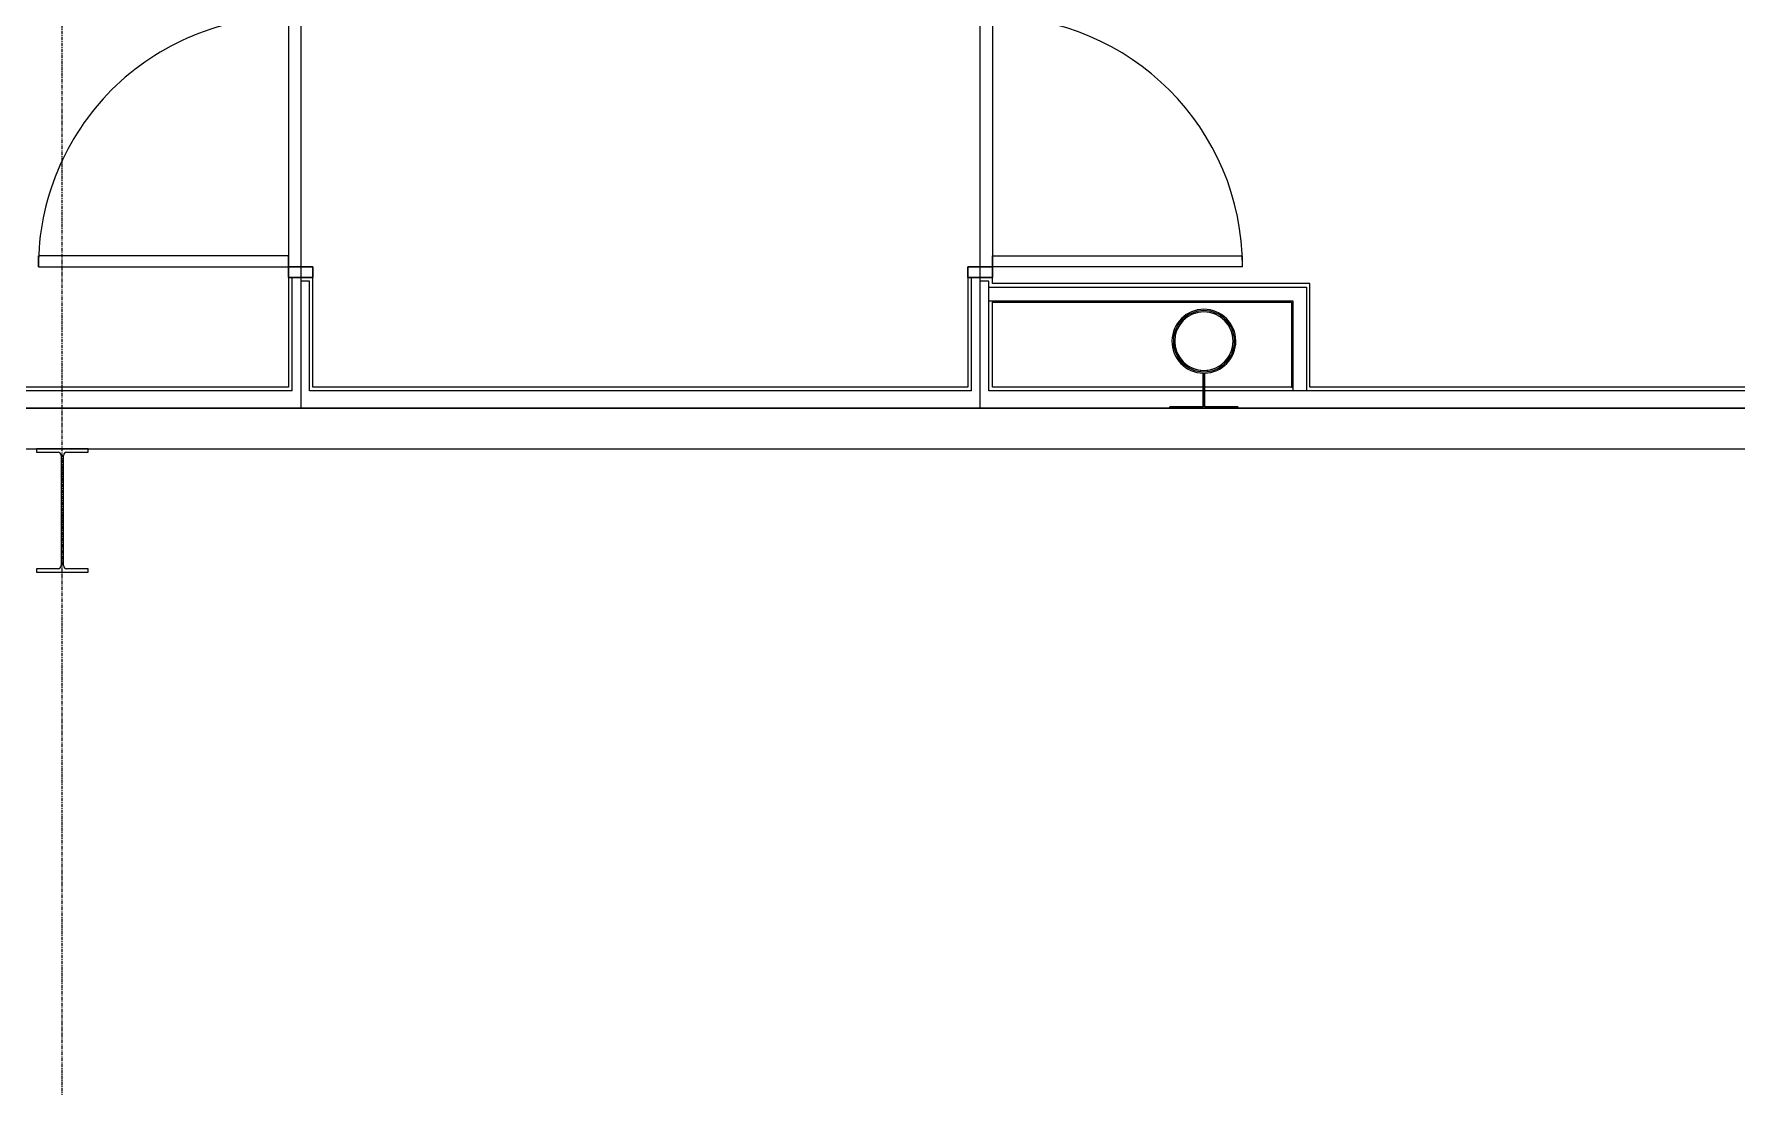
# Model space of a CAD drawing. Header units: millimetres. Extents: x -637480 to 299894, y -125373 to 39000.
# Drawn here: x 242584 to 248849, y -2498 to 1376 of the extents above; entities that cross this region are included whole.
import ezdxf

# ---------------------------------------------------------------- set-up
doc = ezdxf.new("R2010")
doc.units = ezdxf.units.MM
doc.linetypes.add('Xref building Toll$0$Grid Line', pattern=[22.225, 12.7, -3.175, 3.175, -3.175])
for name, color, linetype, lineweight in [('AM_BOR', 4, 'Continuous', 25), ('Xref building Toll$0$A-DOOR', 31, 'Continuous', 9), ('Xref building Toll$0$A-DOOR-HDLN', 31, 'Continuous', 9), ('Xref building Toll$0$A-FLOR', 192, 'Continuous', 25), ('Xref building Toll$0$A-GENM', 13, 'Continuous', 9), ('Xref building Toll$0$A-WALL', 113, 'Continuous', 9), ('Xref building Toll$0$P-PIPE', 3, 'Continuous', 9), ('Xref building Toll$0$S-COLS', 52, 'Continuous', 9)]:
    doc.layers.add(name, color=color, linetype=linetype, lineweight=lineweight)
doc.layers.add('Xref building Toll$0$S-GRID', color=8, linetype='Continuous')

# ---------------------------------------------------------------- blocks, each defined once
blk = doc.blocks.new('Xref building Toll$0$Toll Grids')
at = {"layer": 'Xref building Toll$0$S-GRID', "linetype": 'Xref building Toll$0$Grid Line'}
for p, q in [((242688, -125373.3), (242688, 36031.5)), ((-9195.8, 0), (280997.7, 0))]:
    blk.add_line(p, q, dxfattribs=at)
blk = doc.blocks.new('Xref building Toll$0$_SBA 1SWING SPDoor 01a - 920W x 2700H AD-1991720-MASTER GROUND FLOOR')
at = {"layer": 'Xref building Toll$0$A-DOOR'}
for p, q in [((460, 965), (420, 965)), ((420, 45), (420, 965)), ((460, 965), (460, 45)), ((-500, 45), (-500, 45)), ((-500, 45), (-500, -45)), ((-500, 45), (-460, 45)), ((-500, 45), (-460, 45)), ((-500, -45), (-500, 45)), ((-460, -45), (-460, 45)), ((-460, 45), (-460, 45)), ((-460, 45), (-460, -45)), ((460, 45), (420, 45)), ((460, 45), (460, -45)), ((500, 45), (460, 45)), ((460, 45), (460, 45)), ((460, 45), (500, 45)), ((460, -45), (460, 45)), ((500, -45), (500, 45)), ((500, 45), (500, 45)), ((500, 45), (500, -45)), ((-460, -45), (-500, -45)), ((-500, -45), (-500, -45)), ((-460, -45), (-500, -45)), ((-460, -45), (-460, -45)), ((460, -45), (500, -45)), ((460, -45), (460, -45)), ((500, -45), (460, -45)), ((500, -45), (500, -45))]:
    blk.add_line(p, q, dxfattribs=at)
blk.add_arc((460, 45), 920, 90, 180, dxfattribs=at)
at = {"layer": 'Xref building Toll$0$A-DOOR-HDLN'}
blk.add_line((-460, 45), (460, 45), dxfattribs=at)
blk = doc.blocks.new('Xref building Toll$0$_SBA 1SWING SPDoor 01a - 920W x 2700H AD-1991719-MASTER GROUND FLOOR')
at = {"layer": 'Xref building Toll$0$A-DOOR'}
for p, q in [((-500, -45), (-500, 45)), ((-460, 45), (-500, 45)), ((-500, 45), (-500, 45)), ((-460, 45), (-500, 45)), ((-500, 45), (-500, -45)), ((-460, 45), (-460, 45)), ((-460, 45), (-460, -45)), ((-460, -45), (-460, 45)), ((460, 45), (500, 45)), ((460, -45), (460, 45)), ((460, 45), (460, 45)), ((500, 45), (460, 45)), ((460, 45), (460, -45)), ((500, 45), (500, -45)), ((500, 45), (500, 45)), ((500, -45), (500, 45)), ((-500, -45), (-500, -45)), ((-500, -45), (-460, -45)), ((-500, -45), (-460, -45)), ((-460, -45), (-460, -45)), ((420, -45), (420, -965)), ((460, -45), (420, -45)), ((460, -965), (460, -45)), ((500, -45), (460, -45)), ((460, -45), (460, -45)), ((460, -45), (500, -45)), ((500, -45), (500, -45)), ((460, -965), (420, -965))]:
    blk.add_line(p, q, dxfattribs=at)
blk.add_arc((460, -45), 920, 180, 270, dxfattribs=at)
at = {"layer": 'Xref building Toll$0$A-DOOR-HDLN'}
blk.add_line((-460, -45), (460, -45), dxfattribs=at)
blk = doc.blocks.new('Xref building Toll$0$DWP_Downpipe - 225mm-1378646-MASTER GROUND FLOOR')
at = {"layer": 'Xref building Toll$0$P-PIPE'}
for radius, start, end in [(112.5, 0, 180), (112.5, 0, 180), (107.5, 0, 180), (107.5, 360, 180), (112.5, 180, 360), (112.5, 180, 0), (107.5, 180, 360), (107.5, 180, 360)]:
    blk.add_arc((-33.5, -236), radius, start, end, dxfattribs=at)
blk = doc.blocks.new('Xref building Toll$0$DPS_Downpipe Clamp - D225-1272585-MASTER GROUND FLOOR')
at = {"layer": 'Xref building Toll$0$A-GENM'}
for p, q in [((-2.5, -117.5), (-2.5, -241)), ((-2.5, -241), (-2.5, -117.5)), ((-2.5, -117.5), (-2.5, -117.5)), ((2.5, -241), (2.5, -117.5)), ((2.5, -117.5), (2.5, -241)), ((2.5, -117.5), (2.5, -117.5)), ((-2.5, -241), (-125, -241)), ((-125, -241), (-125, -246)), ((-125, -246), (-125, -241)), ((-125, -241), (-2.5, -241)), ((-125, -241), (-125, -241)), ((-125, -246), (125, -246)), ((125, -246), (-125, -246)), ((-125, -246), (-125, -246)), ((-2.5, -241), (-2.5, -241)), ((125, -241), (2.5, -241)), ((2.5, -241), (125, -241)), ((2.5, -241), (2.5, -241)), ((125, -246), (125, -241)), ((125, -241), (125, -246)), ((125, -241), (125, -241)), ((125, -246), (125, -246))]:
    blk.add_line(p, q, dxfattribs=at)
for radius, start, end in [(117.5, 271.21915, 268.78085), (117.5, 271.21915, 268.78085), (112.5, 0, 180), (112.5, 360, 180), (112.5, 180, 360), (112.5, 180, 360)]:
    blk.add_arc((0, 0), radius, start, end, dxfattribs=at)
blk = doc.blocks.new('Xref building Toll$0$UB-Universal Beam-Column - C1_5_460UB67-1338434-MASTER GROUND FLOOR')
at = {"layer": 'Xref building Toll$0$S-COLS', "lineweight": 18}
for p, q in [((95, 227), (-95, 227)), ((-95, 227), (-95, 214.3)), ((-95, 214.3), (-15.65, 214.3)), ((-4.25, 202.9), (-4.25, -202.9)), ((4.25, -202.9), (4.25, 202.9)), ((15.65, 214.3), (95, 214.3)), ((95, 214.3), (95, 227)), ((-15.65, -214.3), (-95, -214.3)), ((-95, -214.3), (-95, -227)), ((-95, -227), (95, -227)), ((95, -214.3), (15.65, -214.3)), ((95, -227), (95, -214.3))]:
    blk.add_line(p, q, dxfattribs=at)
at = {"layer": 'Xref building Toll$0$S-COLS'}
for p, q in [((-95, 227), (-95, 227)), ((-95, 214.3), (-95, 214.3)), ((95, 227), (95, 227)), ((95, 214.3), (95, 214.3)), ((-95, -214.3), (-95, -214.3)), ((-95, -227), (-95, -227)), ((95, -214.3), (95, -214.3)), ((95, -227), (95, -227))]:
    blk.add_line(p, q, dxfattribs=at)
at = {"layer": 'Xref building Toll$0$S-COLS', "lineweight": 18}
for centre, start, end in [((-15.65, 202.9), 0, 90), ((15.65, 202.9), 90, 180), ((-15.65, -202.9), 270, 0), ((15.65, -202.9), 180, 270)]:
    blk.add_arc(centre, 11.4, start, end, dxfattribs=at)
blk = doc.blocks.new('Xref building Toll')
at = {"layer": 'Xref building Toll$0$A-FLOR'}
for p, q in [((243565, 7046.5), (243565, 0)), ((246065, 0), (246065, 7046.5)), ((119436, 0), (270000, 0)), ((243565, 0), (233164, 0)), ((246065, 0), (243565, 0)), ((251918, 0), (246065, 0))]:
    blk.add_line(p, q, dxfattribs=at)
at = {"layer": 'Xref building Toll$0$A-WALL', "lineweight": 18}
for p, q in [((243520, 480), (243520, 77)), ((243610, 480), (243520, 480)), ((243610, 77), (243610, 480)), ((246020, 480), (246020, 77)), ((246110, 480), (246020, 480)), ((246110, 458), (246110, 480)), ((247278, 458), (246110, 458)), ((247278, 77), (247278, 458)), ((246110, 77), (246110, 390)), ((246110, 390), (247210, 390)), ((247210, 390), (247210, 77)), ((243520, 77), (238590, 77)), ((246020, 77), (243610, 77)), ((247210, 77), (246110, 77)), ((251392, 77), (247278, 77)), ((238600, -150), (259720, -150))]:
    blk.add_line(p, q, dxfattribs=at)
at = {"layer": 'Xref building Toll$0$A-WALL'}
for p, q in [((243533, 64), (243533, 480)), ((243597, 467), (243565, 467)), ((243597, 64), (243597, 467)), ((246033, 64), (246033, 480)), ((246097, 467), (246065, 467)), ((246097, 64), (246097, 467)), ((246097, 445), (247265, 445)), ((247265, 445), (247265, 64)), ((246097, 395), (247215, 395)), ((246110, 395), (246110, 390)), ((247215, 395), (247215, 64)), ((243533, 64), (238603, 64)), ((246033, 64), (243597, 64)), ((251790, 64), (246097, 64)), ((247210, 77), (247215, 77))]:
    blk.add_line(p, q, dxfattribs=at)
blk.add_blockref('Xref building Toll$0$Toll Grids', (0, 0))
at = {"layer": 'Xref building Toll$0$A-DOOR', "rotation": 270}
for name, p in [('Xref building Toll$0$_SBA 1SWING SPDoor 01a - 920W x 2700H AD-1991719-MASTER GROUND FLOOR', (243565, 980)), ('Xref building Toll$0$_SBA 1SWING SPDoor 01a - 920W x 2700H AD-1991720-MASTER GROUND FLOOR', (246065, 980))]:
    blk.add_blockref(name, p, dxfattribs=at)
at = {"layer": 'Xref building Toll$0$A-GENM'}
blk.add_blockref('Xref building Toll$0$DPS_Downpipe Clamp - D225-1272585-MASTER GROUND FLOOR', (246888, 246), dxfattribs=at)
at = {"layer": 'Xref building Toll$0$P-PIPE', "rotation": 180}
blk.add_blockref('Xref building Toll$0$DWP_Downpipe - 225mm-1378646-MASTER GROUND FLOOR', (246854.5, 10), dxfattribs=at)
at = {"layer": 'Xref building Toll$0$S-COLS'}
blk.add_blockref('Xref building Toll$0$UB-Universal Beam-Column - C1_5_460UB67-1338434-MASTER GROUND FLOOR', (242688, -377), dxfattribs=at)

msp = doc.modelspace()

# ---------------------------------------------------------------- block references
at = {"layer": 'AM_BOR'}
msp.add_blockref('Xref building Toll', (0, 0), dxfattribs=at)

doc.saveas('drawing.dxf')
